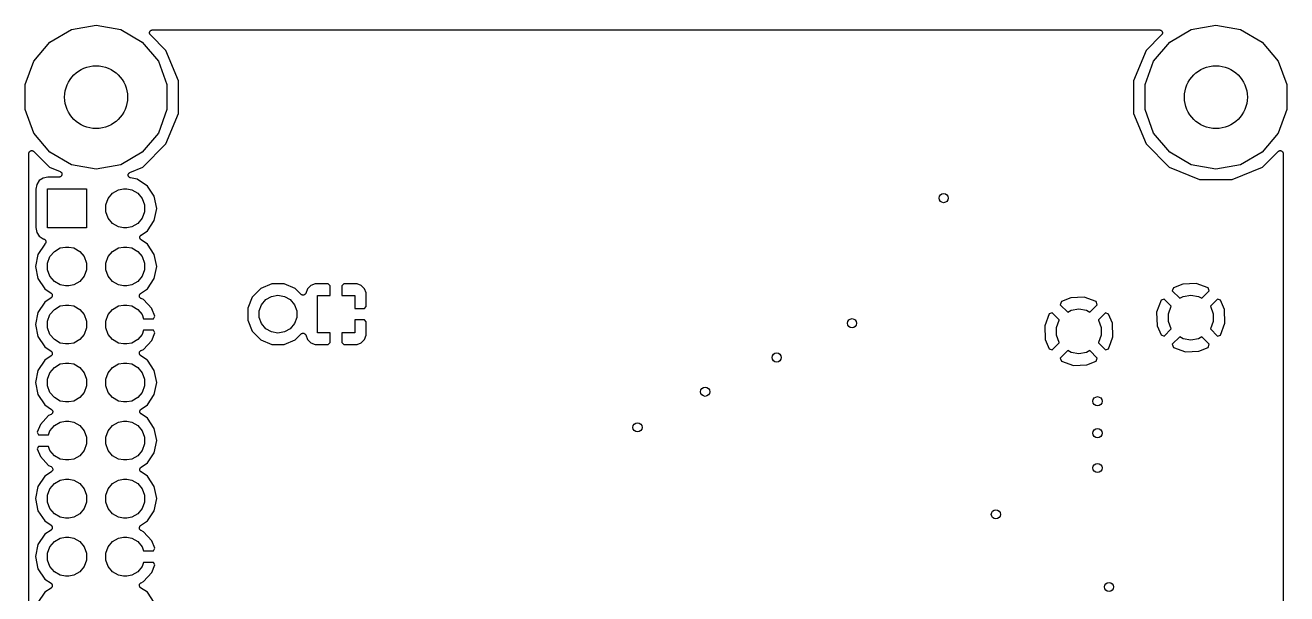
# Model space of a CAD drawing. Extents: x 100.4 to 155.6, y -99.6 to -35.4.
# Drawn here: x 100.4 to 155.6, y -60.2 to -35.4 of the extents above; entities that cross this region are included whole.
import ezdxf

# ---------------------------------------------------------------- set-up
doc = ezdxf.new("R2010")
doc.units = 0
doc.header["$MEASUREMENT"] = 0
doc.layers.add('BLACK', color=7, linetype='CONTINUOUS')

msp = doc.modelspace()

# ---------------------------------------------------------------- linework, layer by layer
at = {"layer": 'BLACK', "linetype": 'CONTINUOUS'}
for p, q in [((101.477, -36.0886), (102.423, -35.542)), ((102.423, -35.542), (103.5, -35.3522)), ((103.5, -35.3522), (104.577, -35.542)), ((104.577, -35.542), (105.523, -36.0886)), ((105.841, -35.6961), (105.842, -35.6795)), ((105.842, -35.7015), (105.841, -35.6961)), ((105.842, -35.6629), (105.844, -35.6577)), ((105.842, -35.6795), (105.842, -35.6629)), ((105.842, -35.7071), (105.842, -35.7015)), ((105.848, -35.7226), (105.842, -35.7071)), ((105.844, -35.6521), (105.851, -35.6371)), ((105.844, -35.6577), (105.844, -35.6521)), ((105.852, -35.7387), (105.848, -35.7226)), ((105.851, -35.6371), (105.857, -35.6215)), ((105.855, -35.7432), (105.852, -35.7387)), ((105.857, -35.7485), (105.855, -35.7432)), ((105.857, -35.6215), (105.861, -35.6172)), ((105.868, -35.7612), (105.857, -35.7485)), ((105.861, -35.6172), (105.863, -35.6122)), ((105.863, -35.6122), (105.875, -35.6004)), ((105.877, -35.7748), (105.868, -35.7612)), ((105.875, -35.6004), (105.885, -35.5877)), ((106.559, -36.4562), (105.877, -35.7748)), ((105.885, -35.5877), (105.89, -35.5849)), ((105.89, -35.5849), (105.894, -35.581)), ((105.894, -35.581), (105.909, -35.574)), ((105.909, -35.574), (105.924, -35.5657)), ((105.924, -35.5657), (105.929, -35.5647)), ((105.929, -35.5647), (105.934, -35.5623)), ((105.934, -35.5623), (105.951, -35.5609)), ((105.951, -35.5609), (105.967, -35.558)), ((105.967, -35.558), (150.033, -35.558)), ((150.123, -35.7748), (149.441, -36.4562)), ((150.033, -35.558), (150.049, -35.5609)), ((150.049, -35.5609), (150.066, -35.5623)), ((150.066, -35.5623), (150.071, -35.5647)), ((150.071, -35.5647), (150.076, -35.5657)), ((150.076, -35.5657), (150.091, -35.574)), ((150.091, -35.574), (150.106, -35.581)), ((150.106, -35.581), (150.11, -35.5849)), ((150.11, -35.5849), (150.115, -35.5877)), ((150.115, -35.5877), (150.125, -35.6004)), ((150.132, -35.7612), (150.123, -35.7748)), ((150.125, -35.6004), (150.137, -35.6122)), ((150.143, -35.7485), (150.132, -35.7612)), ((150.137, -35.6122), (150.139, -35.6172)), ((150.139, -35.6172), (150.143, -35.6215)), ((150.143, -35.6215), (150.149, -35.6371)), ((150.145, -35.7432), (150.143, -35.7485)), ((150.148, -35.7387), (150.145, -35.7432)), ((150.152, -35.7226), (150.148, -35.7387)), ((150.149, -35.6371), (150.156, -35.6521)), ((150.158, -35.7071), (150.152, -35.7226)), ((150.156, -35.6521), (150.156, -35.6577)), ((150.156, -35.6577), (150.158, -35.6629)), ((150.158, -35.6629), (150.158, -35.6795)), ((150.158, -35.6795), (150.159, -35.6961)), ((150.159, -35.6961), (150.158, -35.7015)), ((150.158, -35.7015), (150.158, -35.7071)), ((150.477, -36.0886), (151.423, -35.542)), ((151.423, -35.542), (152.5, -35.3522)), ((152.5, -35.3522), (153.577, -35.542)), ((153.577, -35.542), (154.523, -36.0886)), ((100.774, -36.9261), (101.477, -36.0886)), ((105.523, -36.0886), (106.226, -36.9261)), ((149.774, -36.9261), (150.477, -36.0886)), ((154.523, -36.0886), (155.226, -36.9261)), ((100.4, -37.9534), (100.774, -36.9261)), ((106.226, -36.9261), (106.6, -37.9534)), ((107.108, -37.7823), (106.559, -36.4562)), ((149.441, -36.4562), (148.892, -37.7823)), ((149.4, -37.9534), (149.774, -36.9261)), ((155.226, -36.9261), (155.6, -37.9534)), ((100.4, -39.0466), (100.4, -37.9534)), ((106.6, -37.9534), (106.6, -39.0466)), ((107.108, -39.2177), (107.108, -37.7823)), ((148.892, -37.7823), (148.892, -39.2177)), ((149.4, -39.0466), (149.4, -37.9534)), ((155.6, -37.9534), (155.6, -39.0466)), ((100.774, -40.0739), (100.4, -39.0466)), ((106.6, -39.0466), (106.226, -40.0739)), ((149.774, -40.0739), (149.4, -39.0466)), ((155.6, -39.0466), (155.226, -40.0739)), ((106.559, -40.5438), (107.108, -39.2177)), ((148.892, -39.2177), (149.441, -40.5438)), ((101.477, -40.9114), (100.774, -40.0739)), ((106.226, -40.0739), (105.523, -40.9114)), ((150.477, -40.9114), (149.774, -40.0739)), ((155.226, -40.0739), (154.523, -40.9114)), ((100.637, -40.8514), (100.652, -40.8444)), ((100.652, -40.8444), (100.658, -40.8439)), ((100.658, -40.8439), (100.663, -40.842)), ((100.663, -40.842), (100.68, -40.842)), ((100.68, -40.842), (100.696, -40.8406)), ((100.696, -40.8406), (100.701, -40.842)), ((100.701, -40.842), (100.707, -40.842)), ((100.707, -40.842), (100.723, -40.8477)), ((100.723, -40.8477), (100.739, -40.852)), ((105.544, -41.5587), (106.559, -40.5438)), ((149.441, -40.5438), (150.456, -41.5587)), ((155.261, -40.852), (155.277, -40.8477)), ((155.277, -40.8477), (155.293, -40.842)), ((155.293, -40.842), (155.299, -40.842)), ((155.299, -40.842), (155.304, -40.8406)), ((155.304, -40.8406), (155.32, -40.842)), ((155.32, -40.842), (155.337, -40.842)), ((155.337, -40.842), (155.342, -40.8439)), ((155.342, -40.8439), (155.348, -40.8444)), ((155.348, -40.8444), (155.363, -40.8514)), ((100.558, -40.9671), (100.561, -40.9507)), ((100.558, -94.0329), (100.558, -40.9671)), ((100.561, -40.9507), (100.562, -40.9342)), ((100.562, -40.9342), (100.565, -40.9292)), ((100.565, -40.9292), (100.566, -40.9237)), ((100.566, -40.9237), (100.574, -40.9093)), ((100.574, -40.9093), (100.581, -40.8942)), ((100.581, -40.8942), (100.585, -40.8903)), ((100.585, -40.8903), (100.588, -40.8855)), ((100.588, -40.8855), (100.6, -40.8748)), ((100.6, -40.8748), (100.612, -40.8631)), ((100.612, -40.8631), (100.617, -40.8607)), ((100.617, -40.8607), (100.621, -40.8571)), ((100.621, -40.8571), (100.637, -40.8514)), ((100.739, -40.852), (100.743, -40.8552)), ((100.743, -40.8552), (100.748, -40.8571)), ((100.748, -40.8571), (100.761, -40.8678)), ((100.761, -40.8678), (100.775, -40.8773)), ((100.775, -40.8773), (101.456, -41.5587)), ((102.423, -41.458), (101.477, -40.9114)), ((105.523, -40.9114), (104.577, -41.458)), ((151.423, -41.458), (150.477, -40.9114)), ((154.523, -40.9114), (153.577, -41.458)), ((154.544, -41.5587), (155.225, -40.8773)), ((155.225, -40.8773), (155.239, -40.8678)), ((155.239, -40.8678), (155.251, -40.8571)), ((155.251, -40.8571), (155.257, -40.8552)), ((155.257, -40.8552), (155.261, -40.852)), ((155.363, -40.8514), (155.379, -40.8571)), ((155.379, -40.8571), (155.383, -40.8607)), ((155.383, -40.8607), (155.388, -40.8631)), ((155.388, -40.8631), (155.4, -40.8748)), ((155.4, -40.8748), (155.412, -40.8855)), ((155.412, -40.8855), (155.415, -40.8903)), ((155.415, -40.8903), (155.419, -40.8942)), ((155.419, -40.8942), (155.426, -40.9093)), ((155.426, -40.9093), (155.434, -40.9237)), ((155.434, -40.9237), (155.435, -40.9292)), ((155.435, -40.9292), (155.438, -40.9342)), ((155.438, -40.9342), (155.439, -40.9507)), ((155.439, -40.9507), (155.442, -40.9671)), ((155.442, -40.9671), (155.442, -94.0329)), ((101.456, -41.5587), (101.931, -41.7552)), ((101.931, -41.7552), (101.947, -41.7656)), ((101.947, -41.7656), (101.964, -41.7753)), ((101.964, -41.7753), (101.965, -41.7774)), ((101.965, -41.7774), (101.968, -41.7789)), ((101.968, -41.7789), (101.98, -41.7943)), ((101.989, -41.9408), (101.976, -41.9551)), ((101.98, -41.7943), (101.992, -41.8091)), ((101.99, -41.9382), (101.989, -41.9408)), ((101.992, -41.9361), (101.99, -41.9382)), ((101.992, -41.8091), (101.993, -41.8117)), ((101.999, -41.9179), (101.992, -41.9361)), ((101.993, -41.8117), (101.995, -41.8139)), ((101.995, -41.8139), (102.001, -41.8324)), ((102.006, -41.9), (101.999, -41.9179)), ((102.001, -41.8324), (102.007, -41.8505)), ((102.007, -41.8946), (102.006, -41.8972)), ((102.006, -41.8972), (102.006, -41.9)), ((102.007, -41.8505), (102.007, -41.8533)), ((102.007, -41.8533), (102.008, -41.856)), ((102.008, -41.856), (102.007, -41.8753)), ((102.007, -41.8753), (102.007, -41.8946)), ((103.5, -41.6478), (102.423, -41.458)), ((104.577, -41.458), (103.5, -41.6478)), ((104.905, -41.9053), (104.907, -41.8985)), ((104.908, -41.9203), (104.905, -41.9053)), ((104.906, -41.8915), (104.911, -41.877)), ((104.907, -41.8985), (104.906, -41.8915)), ((104.908, -41.9356), (104.908, -41.9203)), ((104.911, -41.942), (104.908, -41.9356)), ((104.911, -41.877), (104.914, -41.862)), ((104.912, -41.9489), (104.911, -41.942)), ((104.919, -41.9622), (104.912, -41.9489)), ((104.914, -41.862), (104.917, -41.8561)), ((104.917, -41.8561), (104.92, -41.8494)), ((104.92, -41.8494), (104.929, -41.8373)), ((104.929, -41.8373), (104.937, -41.8243)), ((104.937, -41.8243), (104.942, -41.82)), ((104.942, -41.82), (104.946, -41.8144)), ((104.946, -41.8144), (104.959, -41.8063)), ((104.959, -41.8063), (104.971, -41.7967)), ((104.971, -41.7967), (104.978, -41.7945)), ((104.978, -41.7945), (104.984, -41.7907)), ((104.984, -41.7907), (105.544, -41.5587)), ((150.456, -41.5587), (151.782, -42.108)), ((152.5, -41.6478), (151.423, -41.458)), ((153.577, -41.458), (152.5, -41.6478)), ((153.218, -42.108), (154.544, -41.5587)), ((100.901, -42.3218), (100.86, -42.5325)), ((101.014, -42.1538), (100.901, -42.3218)), ((101.182, -42.0415), (101.014, -42.1538)), ((101.393, -41.9996), (101.182, -42.0415)), ((101.882, -41.9996), (101.393, -41.9996)), ((101.901, -41.9962), (101.882, -41.9996)), ((101.92, -41.9937), (101.901, -41.9962)), ((101.923, -41.9924), (101.92, -41.9937)), ((101.925, -41.9919), (101.923, -41.9924)), ((101.942, -41.9822), (101.925, -41.9919)), ((101.959, -41.9733), (101.942, -41.9822)), ((101.961, -41.9712), (101.959, -41.9733)), ((101.964, -41.9698), (101.961, -41.9712)), ((101.976, -41.9551), (101.964, -41.9698)), ((104.925, -41.9763), (104.919, -41.9622)), ((104.93, -41.9814), (104.925, -41.9763)), ((104.933, -41.9876), (104.93, -41.9814)), ((104.945, -41.9976), (104.933, -41.9876)), ((104.955, -42.0088), (104.945, -41.9976)), ((104.961, -42.012), (104.955, -42.0088)), ((104.966, -42.0166), (104.961, -42.012)), ((104.981, -42.0222), (104.966, -42.0166)), ((104.994, -42.0292), (104.981, -42.0222)), ((105.001, -42.0301), (104.994, -42.0292)), ((105.007, -42.0326), (105.001, -42.0301)), ((105.3, -42.0908), (105.007, -42.0326)), ((105.749, -42.3909), (105.3, -42.0908)), ((106.049, -42.8401), (105.749, -42.3909)), ((151.782, -42.108), (153.218, -42.108)), ((100.86, -42.5325), (100.86, -44.2075)), ((101.38, -44.22), (101.38, -42.52)), ((101.38, -42.52), (103.08, -42.52)), ((103.08, -42.52), (103.08, -44.22)), ((103.92, -43.2201), (104.023, -42.9384)), ((104.023, -42.9384), (104.215, -42.7088)), ((104.215, -42.7088), (104.475, -42.5589)), ((104.475, -42.5589), (104.696, -42.52)), ((104.696, -42.52), (104.844, -42.52)), ((104.844, -42.52), (105.065, -42.5589)), ((105.065, -42.5589), (105.325, -42.7088)), ((105.325, -42.7088), (105.517, -42.9384)), ((105.517, -42.9384), (105.62, -43.2201)), ((106.155, -43.37), (106.049, -42.8401)), ((103.92, -43.5199), (103.92, -43.2201)), ((104.023, -43.8016), (103.92, -43.5199)), ((105.62, -43.5199), (105.517, -43.8016)), ((105.62, -43.2201), (105.62, -43.5199)), ((106.049, -43.8999), (106.155, -43.37)), ((104.215, -44.0312), (104.023, -43.8016)), ((104.475, -44.1811), (104.215, -44.0312)), ((105.325, -44.0312), (105.065, -44.1811)), ((105.517, -43.8016), (105.325, -44.0312)), ((105.749, -44.3491), (106.049, -43.8999)), ((100.86, -44.2075), (100.901, -44.4182)), ((100.901, -44.4182), (101.014, -44.5862)), ((101.014, -44.5862), (101.182, -44.6985)), ((101.182, -44.6985), (101.202, -44.7026)), ((101.202, -44.7026), (101.218, -44.7086)), ((101.218, -44.7086), (101.234, -44.7133)), ((103.08, -44.22), (101.38, -44.22)), ((104.696, -44.22), (104.475, -44.1811)), ((104.844, -44.22), (104.696, -44.22)), ((105.065, -44.1811), (104.844, -44.22)), ((105.416, -44.6317), (105.419, -44.6182)), ((105.416, -44.64), (105.416, -44.6317)), ((105.416, -44.6483), (105.416, -44.64)), ((105.419, -44.6618), (105.416, -44.6483)), ((105.419, -44.6182), (105.42, -44.6045)), ((105.42, -44.6755), (105.419, -44.6618)), ((105.42, -44.6045), (105.424, -44.597)), ((105.424, -44.683), (105.42, -44.6755)), ((105.424, -44.597), (105.426, -44.5889)), ((105.426, -44.6911), (105.424, -44.683)), ((105.426, -44.5889), (105.434, -44.5773)), ((105.434, -44.7027), (105.426, -44.6911)), ((105.434, -44.5773), (105.44, -44.5649)), ((105.44, -44.7151), (105.434, -44.7027)), ((105.44, -44.5649), (105.446, -44.5591)), ((105.446, -44.5591), (105.45, -44.5522)), ((105.45, -44.5522), (105.462, -44.544)), ((105.462, -44.544), (105.472, -44.5344)), ((105.472, -44.5344), (105.749, -44.3491)), ((101.252, -44.9287), (100.951, -45.3801)), ((101.234, -44.7133), (101.238, -44.7166)), ((101.238, -44.7166), (101.244, -44.7186)), ((101.244, -44.7186), (101.256, -44.7296)), ((101.26, -44.9213), (101.252, -44.9287)), ((101.256, -44.7296), (101.269, -44.7394)), ((101.273, -44.9109), (101.26, -44.9213)), ((101.269, -44.7394), (101.272, -44.744)), ((101.272, -44.744), (101.277, -44.7477)), ((101.276, -44.9061), (101.273, -44.9109)), ((101.28, -44.9023), (101.276, -44.9061)), ((101.277, -44.7477), (101.285, -44.7622)), ((101.287, -44.8874), (101.28, -44.9023)), ((101.285, -44.7622), (101.294, -44.776)), ((101.296, -44.8732), (101.287, -44.8874)), ((101.294, -44.776), (101.295, -44.7815)), ((101.295, -44.7815), (101.298, -44.7864)), ((101.297, -44.8677), (101.296, -44.8732)), ((101.3, -44.8627), (101.297, -44.8677)), ((101.298, -44.7864), (101.3, -44.8028)), ((101.3, -44.8028), (101.304, -44.8189)), ((101.301, -44.8462), (101.3, -44.8627)), ((101.305, -44.83), (101.301, -44.8462)), ((101.304, -44.8189), (101.304, -44.8244)), ((101.304, -44.8244), (101.305, -44.83)), ((101.483, -45.4784), (101.675, -45.2488)), ((101.675, -45.2488), (101.935, -45.0989)), ((101.935, -45.0989), (102.156, -45.06)), ((102.156, -45.06), (102.304, -45.06)), ((102.304, -45.06), (102.525, -45.0989)), ((102.525, -45.0989), (102.785, -45.2488)), ((102.785, -45.2488), (102.977, -45.4784)), ((104.023, -45.4784), (104.215, -45.2488)), ((104.215, -45.2488), (104.475, -45.0989)), ((104.475, -45.0989), (104.696, -45.06)), ((104.696, -45.06), (104.844, -45.06)), ((104.844, -45.06), (105.065, -45.0989)), ((105.065, -45.0989), (105.325, -45.2488)), ((105.325, -45.2488), (105.517, -45.4784)), ((105.446, -44.7209), (105.44, -44.7151)), ((105.45, -44.7278), (105.446, -44.7209)), ((105.462, -44.736), (105.45, -44.7278)), ((105.472, -44.7456), (105.462, -44.736)), ((105.749, -44.9309), (105.472, -44.7456)), ((106.049, -45.3801), (105.749, -44.9309)), ((100.951, -45.3801), (100.845, -45.91)), ((101.38, -45.7601), (101.483, -45.4784)), ((101.38, -46.0599), (101.38, -45.7601)), ((102.977, -45.4784), (103.08, -45.7601)), ((103.08, -45.7601), (103.08, -46.0599)), ((103.92, -45.7601), (104.023, -45.4784)), ((103.92, -46.0599), (103.92, -45.7601)), ((105.517, -45.4784), (105.62, -45.7601)), ((105.62, -45.7601), (105.62, -46.0599)), ((106.155, -45.91), (106.049, -45.3801)), ((100.845, -45.91), (100.951, -46.4399)), ((101.483, -46.3416), (101.38, -46.0599)), ((101.675, -46.5712), (101.483, -46.3416)), ((102.977, -46.3416), (102.785, -46.5712)), ((103.08, -46.0599), (102.977, -46.3416)), ((104.023, -46.3416), (103.92, -46.0599)), ((104.215, -46.5712), (104.023, -46.3416)), ((105.517, -46.3416), (105.325, -46.5712)), ((105.62, -46.0599), (105.517, -46.3416)), ((106.049, -46.4399), (106.155, -45.91)), ((100.951, -46.4399), (101.251, -46.8891)), ((101.251, -46.8891), (101.528, -47.0744)), ((101.935, -46.7211), (101.675, -46.5712)), ((102.156, -46.76), (101.935, -46.7211)), ((102.304, -46.76), (102.156, -46.76)), ((102.525, -46.7211), (102.304, -46.76)), ((102.785, -46.5712), (102.525, -46.7211)), ((104.475, -46.7211), (104.215, -46.5712)), ((104.696, -46.76), (104.475, -46.7211)), ((104.844, -46.76), (104.696, -46.76)), ((105.065, -46.7211), (104.844, -46.76)), ((105.325, -46.5712), (105.065, -46.7211)), ((105.451, -47.0882), (105.749, -46.8891)), ((105.749, -46.8891), (106.049, -46.4399)), ((110.709, -46.8747), (110.336, -47.2475)), ((111.196, -46.6729), (110.709, -46.8747)), ((111.724, -46.6729), (111.196, -46.6729)), ((112.211, -46.8747), (111.724, -46.6729)), ((112.464, -47.1282), (112.211, -46.8747)), ((112.752, -46.8931), (112.672, -47.087)), ((112.895, -46.7502), (112.752, -46.8931)), ((113.081, -46.6729), (112.895, -46.7502)), ((113.662, -46.6729), (113.081, -46.6729)), ((113.746, -46.7572), (113.662, -46.6729)), ((113.746, -47.1809), (113.746, -46.7572)), ((114.338, -46.6729), (114.254, -46.7572)), ((114.254, -46.7572), (114.254, -47.1809)), ((114.919, -46.6729), (114.338, -46.6729)), ((115.105, -46.7502), (114.919, -46.6729)), ((115.248, -46.8931), (115.105, -46.7502)), ((115.319, -47.0642), (115.248, -46.8931)), ((150.641, -46.8472), (150.592, -46.9828)), ((151.046, -46.6794), (150.641, -46.8472)), ((151.638, -46.6568), (151.046, -46.6794)), ((152.16, -46.8499), (151.638, -46.6568)), ((152.208, -46.9828), (152.16, -46.8499)), ((101.251, -47.4709), (100.951, -47.9201)), ((101.528, -47.2856), (101.251, -47.4709)), ((101.528, -47.0744), (101.538, -47.084)), ((101.538, -47.276), (101.528, -47.2856)), ((101.538, -47.084), (101.55, -47.0922)), ((101.55, -47.2678), (101.538, -47.276)), ((101.55, -47.0922), (101.554, -47.0991)), ((101.554, -47.2609), (101.55, -47.2678)), ((101.554, -47.0991), (101.56, -47.1049)), ((101.56, -47.2551), (101.554, -47.2609)), ((101.56, -47.1049), (101.566, -47.1173)), ((101.566, -47.2427), (101.56, -47.2551)), ((101.566, -47.1173), (101.574, -47.1289)), ((101.574, -47.2311), (101.566, -47.2427)), ((101.574, -47.1289), (101.576, -47.137)), ((101.576, -47.223), (101.574, -47.2311)), ((101.576, -47.137), (101.58, -47.1445)), ((101.58, -47.2155), (101.576, -47.223)), ((101.58, -47.1445), (101.581, -47.1582)), ((101.581, -47.2018), (101.58, -47.2155)), ((101.581, -47.1582), (101.584, -47.1717)), ((101.584, -47.1883), (101.581, -47.2018)), ((101.584, -47.1717), (101.584, -47.18)), ((101.584, -47.18), (101.584, -47.1883)), ((105.395, -47.2021), (105.397, -47.1814)), ((105.395, -47.2033), (105.395, -47.2021)), ((105.395, -47.2046), (105.395, -47.2033)), ((105.4, -47.2247), (105.395, -47.2046)), ((105.397, -47.1814), (105.399, -47.1606)), ((105.399, -47.1595), (105.4, -47.1583)), ((105.399, -47.1606), (105.399, -47.1595)), ((105.4, -47.1583), (105.409, -47.1396)), ((105.405, -47.245), (105.4, -47.2247)), ((105.406, -47.246), (105.405, -47.245)), ((105.406, -47.2472), (105.406, -47.246)), ((105.418, -47.2643), (105.406, -47.2472)), ((105.409, -47.1396), (105.418, -47.1207)), ((105.418, -47.1207), (105.419, -47.1198)), ((105.43, -47.2817), (105.418, -47.2643)), ((105.419, -47.1187), (105.434, -47.1043)), ((105.419, -47.1198), (105.419, -47.1187)), ((105.431, -47.2824), (105.43, -47.2817)), ((105.431, -47.2834), (105.431, -47.2824)), ((105.449, -47.2954), (105.431, -47.2834)), ((105.434, -47.1043), (105.449, -47.0896)), ((105.449, -47.0896), (105.45, -47.0891)), ((105.465, -47.3077), (105.449, -47.2954)), ((105.45, -47.0891), (105.451, -47.0882)), ((105.467, -47.3081), (105.465, -47.3077)), ((105.468, -47.3088), (105.467, -47.3081)), ((105.575, -47.359), (105.468, -47.3088)), ((105.933, -47.7522), (105.575, -47.359)), ((110.336, -47.2475), (110.134, -47.7347)), ((110.741, -47.5833), (110.926, -47.3625)), ((110.926, -47.3625), (111.176, -47.2183)), ((111.176, -47.2183), (111.46, -47.1683)), ((111.46, -47.1683), (111.744, -47.2183)), ((111.744, -47.2183), (111.994, -47.3625)), ((111.994, -47.3625), (112.179, -47.5833)), ((112.476, -47.1362), (112.464, -47.1282)), ((112.486, -47.1455), (112.476, -47.1362)), ((112.494, -47.1487), (112.486, -47.1455)), ((112.501, -47.1535), (112.494, -47.1487)), ((112.514, -47.1571), (112.501, -47.1535)), ((112.527, -47.1624), (112.514, -47.1571)), ((112.535, -47.1628), (112.527, -47.1624)), ((112.543, -47.1649), (112.535, -47.1628)), ((112.557, -47.1637), (112.543, -47.1649)), ((112.571, -47.1643), (112.557, -47.1637)), ((112.579, -47.1618), (112.571, -47.1643)), ((112.587, -47.1611), (112.579, -47.1618)), ((112.6, -47.1552), (112.587, -47.1611)), ((112.613, -47.1511), (112.6, -47.1552)), ((112.619, -47.146), (112.613, -47.1511)), ((112.627, -47.1425), (112.619, -47.146)), ((112.637, -47.1327), (112.627, -47.1425)), ((112.648, -47.1242), (112.637, -47.1327)), ((112.652, -47.1172), (112.648, -47.1242)), ((112.658, -47.1113), (112.652, -47.1172)), ((112.664, -47.0987), (112.658, -47.1113)), ((112.672, -47.087), (112.664, -47.0987)), ((113.182, -48.8159), (113.182, -47.1809)), ((113.182, -47.1809), (113.746, -47.1809)), ((114.254, -47.1809), (114.817, -47.1809)), ((114.817, -47.1809), (114.817, -47.7444)), ((115.325, -47.0798), (115.319, -47.0642)), ((115.325, -47.66), (115.325, -47.0798)), ((145.741, -47.4472), (145.692, -47.5828)), ((146.146, -47.2794), (145.741, -47.4472)), ((146.738, -47.2568), (146.146, -47.2794)), ((147.26, -47.4499), (146.738, -47.2568)), ((147.308, -47.5828), (147.26, -47.4499)), ((150.1, -47.3901), (149.907, -47.9118)), ((150.233, -47.3421), (150.1, -47.3901)), ((150.544, -47.6533), (150.233, -47.3421)), ((150.592, -46.9828), (150.914, -47.3048)), ((150.914, -47.3048), (151.061, -47.2197)), ((151.061, -47.2197), (151.4, -47.16)), ((151.4, -47.16), (151.739, -47.2197)), ((151.739, -47.2197), (151.886, -47.3048)), ((151.886, -47.3048), (152.208, -46.9828)), ((152.567, -47.3421), (152.256, -47.6533)), ((152.703, -47.3911), (152.567, -47.3421)), ((152.871, -47.7961), (152.703, -47.3911)), ((100.951, -47.9201), (100.845, -48.45)), ((101.38, -48.3001), (101.483, -48.0184)), ((101.483, -48.0184), (101.675, -47.7888)), ((101.675, -47.7888), (101.935, -47.6389)), ((101.935, -47.6389), (102.156, -47.6)), ((102.156, -47.6), (102.304, -47.6)), ((102.304, -47.6), (102.525, -47.6389)), ((102.525, -47.6389), (102.785, -47.7888)), ((102.785, -47.7888), (102.977, -48.0184)), ((102.977, -48.0184), (103.08, -48.3001)), ((103.92, -48.3001), (104.023, -48.0184)), ((104.023, -48.0184), (104.215, -47.7888)), ((104.215, -47.7888), (104.475, -47.6389)), ((104.475, -47.6389), (104.696, -47.6)), ((104.696, -47.6), (104.844, -47.6)), ((104.844, -47.6), (105.065, -47.6389)), ((105.065, -47.6389), (105.325, -47.7888)), ((105.325, -47.7888), (105.517, -48.0184)), ((105.517, -48.0184), (105.582, -48.196)), ((105.935, -47.7581), (105.933, -47.7522)), ((106.071, -48.0866), (105.935, -47.7581)), ((110.134, -47.7347), (110.134, -48.262)), ((110.642, -47.8542), (110.741, -47.5833)), ((110.642, -48.1425), (110.642, -47.8542)), ((112.179, -47.5833), (112.277, -47.8542)), ((112.277, -47.8542), (112.277, -48.1425)), ((114.817, -47.7444), (115.241, -47.7444)), ((115.241, -47.7444), (115.325, -47.66)), ((145.2, -47.9901), (145.007, -48.5118)), ((145.333, -47.9421), (145.2, -47.9901)), ((145.644, -48.2533), (145.333, -47.9421)), ((145.692, -47.5828), (146.014, -47.9048)), ((146.014, -47.9048), (146.161, -47.8197)), ((146.161, -47.8197), (146.5, -47.76)), ((146.5, -47.76), (146.839, -47.8197)), ((146.839, -47.8197), (146.986, -47.9048)), ((146.986, -47.9048), (147.308, -47.5828)), ((147.667, -47.9421), (147.356, -48.2533)), ((147.803, -47.9911), (147.667, -47.9421)), ((147.971, -48.3961), (147.803, -47.9911)), ((149.907, -47.9118), (149.929, -48.5039)), ((150.425, -47.9781), (150.543, -47.655)), ((150.425, -48.3219), (150.425, -47.9781)), ((150.543, -47.655), (150.544, -47.6533)), ((152.256, -47.6533), (152.257, -47.655)), ((152.257, -47.655), (152.375, -47.9781)), ((152.375, -47.9781), (152.375, -48.3219)), ((152.893, -48.3882), (152.871, -47.7961)), ((100.845, -48.45), (100.951, -48.9799)), ((101.38, -48.5999), (101.38, -48.3001)), ((103.08, -48.3001), (103.08, -48.5999)), ((103.92, -48.5999), (103.92, -48.3001)), ((105.582, -48.196), (106.014, -48.196)), ((106.014, -48.196), (106.071, -48.0866)), ((110.134, -48.262), (110.336, -48.7492)), ((110.741, -48.4134), (110.642, -48.1425)), ((110.926, -48.6343), (110.741, -48.4134)), ((112.179, -48.4134), (111.994, -48.6343)), ((112.277, -48.1425), (112.179, -48.4134)), ((115.241, -48.2524), (114.817, -48.2524)), ((114.817, -48.2524), (114.817, -48.8159)), ((115.325, -48.3367), (115.241, -48.2524)), ((115.325, -48.9169), (115.325, -48.3367)), ((145.007, -48.5118), (145.029, -49.1039)), ((145.525, -48.5781), (145.643, -48.255)), ((145.643, -48.255), (145.644, -48.2533)), ((147.356, -48.2533), (147.357, -48.255)), ((147.357, -48.255), (147.475, -48.5781)), ((147.993, -48.9882), (147.971, -48.3961)), ((149.929, -48.5039), (150.097, -48.9089)), ((150.543, -48.645), (150.425, -48.3219)), ((152.375, -48.3219), (152.257, -48.645)), ((152.7, -48.9099), (152.893, -48.3882)), ((100.951, -48.9799), (101.251, -49.4291)), ((101.483, -48.8816), (101.38, -48.5999)), ((101.675, -49.1112), (101.483, -48.8816)), ((101.935, -49.2611), (101.675, -49.1112)), ((102.785, -49.1112), (102.525, -49.2611)), ((102.977, -48.8816), (102.785, -49.1112)), ((103.08, -48.5999), (102.977, -48.8816)), ((104.023, -48.8816), (103.92, -48.5999)), ((104.215, -49.1112), (104.023, -48.8816)), ((104.475, -49.2611), (104.215, -49.1112)), ((105.325, -49.1112), (105.065, -49.2611)), ((105.517, -48.8816), (105.325, -49.1112)), ((105.582, -48.704), (105.517, -48.8816)), ((106.014, -48.704), (105.582, -48.704)), ((105.933, -49.1478), (106.071, -48.8134)), ((106.071, -48.8134), (106.014, -48.704)), ((110.336, -48.7492), (110.709, -49.1221)), ((110.709, -49.1221), (111.196, -49.3239)), ((111.176, -48.7784), (110.926, -48.6343)), ((111.46, -48.8285), (111.176, -48.7784)), ((111.744, -48.7784), (111.46, -48.8285)), ((111.724, -49.3239), (112.211, -49.1221)), ((111.994, -48.6343), (111.744, -48.7784)), ((112.211, -49.1221), (112.464, -48.8685)), ((112.464, -48.8685), (112.476, -48.8606)), ((112.476, -48.8606), (112.486, -48.8512)), ((112.486, -48.8512), (112.494, -48.848)), ((112.494, -48.848), (112.501, -48.8432)), ((112.501, -48.8432), (112.514, -48.8397)), ((112.514, -48.8397), (112.527, -48.8343)), ((112.527, -48.8343), (112.535, -48.834)), ((112.535, -48.834), (112.543, -48.8318)), ((112.543, -48.8318), (112.557, -48.833)), ((112.557, -48.833), (112.571, -48.8324)), ((112.571, -48.8324), (112.579, -48.8349)), ((112.579, -48.8349), (112.587, -48.8357)), ((112.587, -48.8357), (112.6, -48.8415)), ((112.6, -48.8415), (112.613, -48.8457)), ((112.613, -48.8457), (112.619, -48.8508)), ((112.619, -48.8508), (112.627, -48.8543)), ((112.627, -48.8543), (112.637, -48.8641)), ((112.637, -48.8641), (112.648, -48.8725)), ((112.648, -48.8725), (112.652, -48.8796)), ((112.652, -48.8796), (112.658, -48.8855)), ((112.658, -48.8855), (112.664, -48.898)), ((112.664, -48.898), (112.672, -48.9097)), ((112.672, -48.9097), (112.752, -49.1036)), ((112.752, -49.1036), (112.895, -49.2465)), ((113.746, -48.8159), (113.182, -48.8159)), ((113.746, -49.2395), (113.746, -48.8159)), ((114.817, -48.8159), (114.254, -48.8159)), ((114.254, -48.8159), (114.254, -49.2395)), ((115.105, -49.2465), (115.248, -49.1036)), ((115.248, -49.1036), (115.325, -48.9169)), ((145.029, -49.1039), (145.197, -49.5089)), ((145.525, -48.9219), (145.525, -48.5781)), ((145.643, -49.245), (145.525, -48.9219)), ((147.475, -48.9219), (147.357, -49.245)), ((147.475, -48.5781), (147.475, -48.9219)), ((147.9, -49.2404), (147.993, -48.9882)), ((150.097, -48.9089), (150.233, -48.9579)), ((150.233, -48.9579), (150.544, -48.6467)), ((150.544, -48.6467), (150.543, -48.645)), ((150.914, -48.9952), (150.592, -49.3172)), ((151.061, -49.0803), (150.914, -48.9952)), ((151.4, -49.14), (151.061, -49.0803)), ((151.739, -49.0803), (151.4, -49.14)), ((151.886, -48.9952), (151.739, -49.0803)), ((152.208, -49.3172), (151.886, -48.9952)), ((152.257, -48.645), (152.256, -48.6467)), ((152.256, -48.6467), (152.567, -48.9579)), ((152.567, -48.9579), (152.7, -48.9099)), ((101.251, -49.4291), (101.528, -49.6144)), ((101.528, -49.6144), (101.538, -49.624)), ((101.538, -49.624), (101.55, -49.6322)), ((101.55, -49.6322), (101.554, -49.6391)), ((101.554, -49.6391), (101.56, -49.6449)), ((101.56, -49.6449), (101.566, -49.6573)), ((101.566, -49.6573), (101.574, -49.6689)), ((101.574, -49.6689), (101.576, -49.677)), ((101.576, -49.677), (101.58, -49.6845)), ((102.156, -49.3), (101.935, -49.2611)), ((102.304, -49.3), (102.156, -49.3)), ((102.525, -49.2611), (102.304, -49.3)), ((104.696, -49.3), (104.475, -49.2611)), ((104.844, -49.3), (104.696, -49.3)), ((105.065, -49.2611), (104.844, -49.3)), ((105.395, -49.6954), (105.4, -49.6753)), ((105.4, -49.6753), (105.405, -49.655)), ((105.405, -49.655), (105.406, -49.654)), ((105.406, -49.6528), (105.418, -49.6357)), ((105.406, -49.654), (105.406, -49.6528)), ((105.418, -49.6357), (105.43, -49.6183)), ((105.43, -49.6183), (105.431, -49.6176)), ((105.431, -49.6166), (105.449, -49.6046)), ((105.431, -49.6176), (105.431, -49.6166)), ((105.449, -49.6046), (105.465, -49.5923)), ((105.465, -49.5923), (105.467, -49.5919)), ((105.467, -49.5919), (105.468, -49.5912)), ((105.468, -49.5912), (105.575, -49.541)), ((105.575, -49.541), (105.933, -49.1478)), ((111.196, -49.3239), (111.724, -49.3239)), ((112.895, -49.2465), (113.081, -49.3239)), ((113.081, -49.3239), (113.662, -49.3239)), ((113.662, -49.3239), (113.746, -49.2395)), ((114.254, -49.2395), (114.338, -49.3239)), ((114.338, -49.3239), (114.919, -49.3239)), ((114.919, -49.3239), (115.105, -49.2465)), ((145.197, -49.5089), (145.333, -49.5579)), ((145.333, -49.5579), (145.644, -49.2467)), ((145.644, -49.2467), (145.643, -49.245)), ((146.014, -49.5952), (145.692, -49.9172)), ((146.161, -49.6803), (146.014, -49.5952)), ((146.986, -49.5952), (146.839, -49.6803)), ((147.308, -49.9172), (146.986, -49.5952)), ((147.357, -49.245), (147.356, -49.2467)), ((147.356, -49.2467), (147.667, -49.5579)), ((147.667, -49.5579), (147.8, -49.5099)), ((147.8, -49.5099), (147.9, -49.2404)), ((150.592, -49.3172), (150.64, -49.4501)), ((150.64, -49.4501), (151.162, -49.6432)), ((151.162, -49.6432), (151.754, -49.6206)), ((151.754, -49.6206), (152.159, -49.4528)), ((152.159, -49.4528), (152.208, -49.3172)), ((101.251, -50.0109), (100.951, -50.4601)), ((101.528, -49.8256), (101.251, -50.0109)), ((101.538, -49.816), (101.528, -49.8256)), ((101.55, -49.8078), (101.538, -49.816)), ((101.554, -49.8009), (101.55, -49.8078)), ((101.56, -49.7951), (101.554, -49.8009)), ((101.566, -49.7827), (101.56, -49.7951)), ((101.574, -49.7711), (101.566, -49.7827)), ((101.576, -49.763), (101.574, -49.7711)), ((101.58, -49.7555), (101.576, -49.763)), ((101.58, -49.6845), (101.581, -49.6982)), ((101.581, -49.7418), (101.58, -49.7555)), ((101.581, -49.6982), (101.584, -49.7117)), ((101.584, -49.7283), (101.581, -49.7418)), ((101.584, -49.7117), (101.584, -49.72)), ((101.584, -49.72), (101.584, -49.7283)), ((101.675, -50.3288), (101.935, -50.1789)), ((101.935, -50.1789), (102.156, -50.14)), ((102.156, -50.14), (102.304, -50.14)), ((102.304, -50.14), (102.525, -50.1789)), ((102.525, -50.1789), (102.785, -50.3288)), ((104.215, -50.3288), (104.475, -50.1789)), ((104.475, -50.1789), (104.696, -50.14)), ((104.696, -50.14), (104.844, -50.14)), ((104.844, -50.14), (105.065, -50.1789)), ((105.065, -50.1789), (105.325, -50.3288)), ((105.395, -49.6967), (105.395, -49.6954)), ((105.395, -49.6979), (105.395, -49.6967)), ((105.397, -49.7186), (105.395, -49.6979)), ((105.399, -49.7394), (105.397, -49.7186)), ((105.399, -49.7405), (105.399, -49.7394)), ((105.4, -49.7417), (105.399, -49.7405)), ((105.409, -49.7604), (105.4, -49.7417)), ((105.418, -49.7793), (105.409, -49.7604)), ((105.419, -49.7802), (105.418, -49.7793)), ((105.419, -49.7813), (105.419, -49.7802)), ((105.434, -49.7957), (105.419, -49.7813)), ((105.449, -49.8104), (105.434, -49.7957)), ((105.45, -49.8109), (105.449, -49.8104)), ((105.451, -49.8118), (105.45, -49.8109)), ((105.718, -49.99), (105.451, -49.8118)), ((105.749, -50.0109), (105.718, -49.99)), ((106.049, -50.4601), (105.749, -50.0109)), ((145.692, -49.9172), (145.74, -50.0501)), ((145.74, -50.0501), (146.262, -50.2432)), ((146.5, -49.74), (146.161, -49.6803)), ((146.262, -50.2432), (146.854, -50.2206)), ((146.839, -49.6803), (146.5, -49.74)), ((146.854, -50.2206), (147.259, -50.0528)), ((147.259, -50.0528), (147.308, -49.9172)), ((100.951, -50.4601), (100.845, -50.99)), ((101.38, -50.8401), (101.483, -50.5584)), ((101.483, -50.5584), (101.675, -50.3288)), ((102.785, -50.3288), (102.977, -50.5584)), ((102.977, -50.5584), (103.08, -50.8401)), ((103.92, -50.8401), (104.023, -50.5584)), ((104.023, -50.5584), (104.215, -50.3288)), ((105.325, -50.3288), (105.517, -50.5584)), ((105.517, -50.5584), (105.62, -50.8401)), ((106.155, -50.99), (106.049, -50.4601)), ((100.845, -50.99), (100.951, -51.5199)), ((101.38, -51.1399), (101.38, -50.8401)), ((101.483, -51.4216), (101.38, -51.1399)), ((103.08, -51.1399), (102.977, -51.4216)), ((103.08, -50.8401), (103.08, -51.1399)), ((103.92, -51.1399), (103.92, -50.8401)), ((104.023, -51.4216), (103.92, -51.1399)), ((105.62, -51.1399), (105.517, -51.4216)), ((105.62, -50.8401), (105.62, -51.1399)), ((106.049, -51.5199), (106.155, -50.99)), ((100.951, -51.5199), (101.251, -51.9691)), ((101.675, -51.6512), (101.483, -51.4216)), ((101.935, -51.8011), (101.675, -51.6512)), ((102.156, -51.84), (101.935, -51.8011)), ((102.304, -51.84), (102.156, -51.84)), ((102.525, -51.8011), (102.304, -51.84)), ((102.785, -51.6512), (102.525, -51.8011)), ((102.977, -51.4216), (102.785, -51.6512)), ((104.215, -51.6512), (104.023, -51.4216)), ((104.475, -51.8011), (104.215, -51.6512)), ((104.696, -51.84), (104.475, -51.8011)), ((104.844, -51.84), (104.696, -51.84)), ((105.065, -51.8011), (104.844, -51.84)), ((105.325, -51.6512), (105.065, -51.8011)), ((105.517, -51.4216), (105.325, -51.6512)), ((105.749, -51.9691), (106.049, -51.5199)), ((101.425, -52.439), (101.067, -52.8322)), ((101.251, -51.9691), (101.549, -52.1682)), ((101.532, -52.3888), (101.425, -52.439)), ((101.533, -52.3881), (101.532, -52.3888)), ((101.535, -52.3877), (101.533, -52.3881)), ((101.551, -52.3754), (101.535, -52.3877)), ((101.549, -52.1682), (101.55, -52.1691)), ((101.55, -52.1691), (101.551, -52.1696)), ((101.551, -52.1696), (101.566, -52.1843)), ((101.569, -52.3634), (101.551, -52.3754)), ((101.566, -52.1843), (101.581, -52.1987)), ((101.57, -52.3617), (101.569, -52.3624)), ((101.569, -52.3624), (101.569, -52.3634)), ((101.582, -52.3443), (101.57, -52.3617)), ((101.581, -52.1987), (101.581, -52.1998)), ((101.581, -52.1998), (101.582, -52.2007)), ((101.582, -52.2007), (101.591, -52.2196)), ((101.594, -52.3272), (101.582, -52.3443)), ((101.591, -52.2196), (101.6, -52.2383)), ((101.595, -52.325), (101.594, -52.326)), ((101.594, -52.326), (101.594, -52.3272)), ((101.6, -52.3047), (101.595, -52.325)), ((101.6, -52.2383), (101.601, -52.2395)), ((101.605, -52.2846), (101.6, -52.3047)), ((101.601, -52.2395), (101.601, -52.2406)), ((101.601, -52.2406), (101.603, -52.2614)), ((101.603, -52.2614), (101.605, -52.2821)), ((101.605, -52.2821), (101.605, -52.2833)), ((101.605, -52.2833), (101.605, -52.2846)), ((105.416, -52.2517), (105.419, -52.2382)), ((105.416, -52.26), (105.416, -52.2517)), ((105.416, -52.2683), (105.416, -52.26)), ((105.419, -52.2818), (105.416, -52.2683)), ((105.419, -52.2382), (105.42, -52.2245)), ((105.42, -52.2955), (105.419, -52.2818)), ((105.42, -52.2245), (105.424, -52.217)), ((105.424, -52.303), (105.42, -52.2955)), ((105.424, -52.217), (105.426, -52.2089)), ((105.426, -52.3111), (105.424, -52.303)), ((105.426, -52.2089), (105.434, -52.1973)), ((105.434, -52.3227), (105.426, -52.3111)), ((105.434, -52.1973), (105.44, -52.1849)), ((105.44, -52.3351), (105.434, -52.3227)), ((105.44, -52.1849), (105.446, -52.1791)), ((105.446, -52.3409), (105.44, -52.3351)), ((105.446, -52.1791), (105.45, -52.1722)), ((105.45, -52.3478), (105.446, -52.3409)), ((105.45, -52.1722), (105.462, -52.164)), ((105.462, -52.356), (105.45, -52.3478)), ((105.462, -52.164), (105.472, -52.1544)), ((105.472, -52.3656), (105.462, -52.356)), ((105.472, -52.1544), (105.749, -51.9691)), ((105.749, -52.5509), (105.472, -52.3656)), ((101.067, -52.8322), (100.929, -53.1666)), ((101.483, -53.0984), (101.675, -52.8688)), ((101.675, -52.8688), (101.935, -52.7189)), ((101.935, -52.7189), (102.156, -52.68)), ((102.156, -52.68), (102.304, -52.68)), ((102.304, -52.68), (102.525, -52.7189)), ((102.525, -52.7189), (102.785, -52.8688)), ((102.785, -52.8688), (102.977, -53.0984)), ((104.023, -53.0984), (104.215, -52.8688)), ((104.215, -52.8688), (104.475, -52.7189)), ((104.475, -52.7189), (104.696, -52.68)), ((104.696, -52.68), (104.844, -52.68)), ((104.844, -52.68), (105.065, -52.7189)), ((105.065, -52.7189), (105.325, -52.8688)), ((105.325, -52.8688), (105.517, -53.0984)), ((106.049, -53.0001), (105.749, -52.5509)), ((100.929, -53.1666), (100.986, -53.276)), ((100.986, -53.276), (101.418, -53.276)), ((101.418, -53.276), (101.483, -53.0984)), ((102.977, -53.0984), (103.08, -53.3801)), ((103.08, -53.3801), (103.08, -53.6799)), ((103.92, -53.3801), (104.023, -53.0984)), ((103.92, -53.6799), (103.92, -53.3801)), ((105.517, -53.0984), (105.62, -53.3801)), ((105.62, -53.3801), (105.62, -53.6799)), ((106.155, -53.53), (106.049, -53.0001)), ((106.049, -54.0599), (106.155, -53.53)), ((100.986, -53.784), (100.929, -53.8934)), ((100.929, -53.8934), (101.067, -54.2278)), ((101.418, -53.784), (100.986, -53.784)), ((101.483, -53.9616), (101.418, -53.784)), ((101.675, -54.1912), (101.483, -53.9616)), ((102.977, -53.9616), (102.785, -54.1912)), ((103.08, -53.6799), (102.977, -53.9616)), ((104.023, -53.9616), (103.92, -53.6799)), ((104.215, -54.1912), (104.023, -53.9616)), ((105.517, -53.9616), (105.325, -54.1912)), ((105.62, -53.6799), (105.517, -53.9616)), ((105.749, -54.5091), (106.049, -54.0599)), ((101.067, -54.2278), (101.425, -54.621)), ((101.425, -54.621), (101.532, -54.6712)), ((101.935, -54.3411), (101.675, -54.1912)), ((102.156, -54.38), (101.935, -54.3411)), ((102.304, -54.38), (102.156, -54.38)), ((102.525, -54.3411), (102.304, -54.38)), ((102.785, -54.1912), (102.525, -54.3411)), ((104.475, -54.3411), (104.215, -54.1912)), ((104.696, -54.38), (104.475, -54.3411)), ((104.844, -54.38), (104.696, -54.38)), ((105.065, -54.3411), (104.844, -54.38)), ((105.325, -54.1912), (105.065, -54.3411)), ((105.472, -54.6944), (105.749, -54.5091)), ((101.251, -55.0909), (100.951, -55.5401)), ((101.549, -54.8918), (101.251, -55.0909)), ((101.532, -54.6712), (101.533, -54.6719)), ((101.533, -54.6719), (101.535, -54.6723)), ((101.535, -54.6723), (101.551, -54.6846)), ((101.55, -54.8909), (101.549, -54.8918)), ((101.551, -54.8904), (101.55, -54.8909)), ((101.551, -54.6846), (101.569, -54.6966)), ((101.566, -54.8757), (101.551, -54.8904)), ((101.581, -54.8613), (101.566, -54.8757)), ((101.569, -54.6966), (101.569, -54.6976)), ((101.569, -54.6976), (101.57, -54.6983)), ((101.57, -54.6983), (101.582, -54.7157)), ((101.582, -54.8593), (101.581, -54.8602)), ((101.581, -54.8602), (101.581, -54.8613)), ((101.582, -54.7157), (101.594, -54.7328)), ((101.591, -54.8404), (101.582, -54.8593)), ((101.6, -54.8217), (101.591, -54.8404)), ((101.594, -54.7328), (101.594, -54.734)), ((101.594, -54.734), (101.595, -54.735)), ((101.595, -54.735), (101.6, -54.7553)), ((101.6, -54.7553), (101.605, -54.7754)), ((101.601, -54.8205), (101.6, -54.8217)), ((101.603, -54.7986), (101.601, -54.8194)), ((101.601, -54.8194), (101.601, -54.8205)), ((101.605, -54.7779), (101.603, -54.7986)), ((101.605, -54.7754), (101.605, -54.7767)), ((101.605, -54.7767), (101.605, -54.7779)), ((105.416, -54.7917), (105.419, -54.7782)), ((105.416, -54.8), (105.416, -54.7917)), ((105.416, -54.8083), (105.416, -54.8)), ((105.419, -54.8218), (105.416, -54.8083)), ((105.419, -54.7782), (105.42, -54.7645)), ((105.42, -54.8355), (105.419, -54.8218)), ((105.42, -54.7645), (105.424, -54.757)), ((105.424, -54.843), (105.42, -54.8355)), ((105.424, -54.757), (105.426, -54.7489)), ((105.426, -54.8511), (105.424, -54.843)), ((105.426, -54.7489), (105.434, -54.7373)), ((105.434, -54.8627), (105.426, -54.8511)), ((105.434, -54.7373), (105.44, -54.7249)), ((105.44, -54.8751), (105.434, -54.8627)), ((105.44, -54.7249), (105.446, -54.7191)), ((105.446, -54.8809), (105.44, -54.8751)), ((105.446, -54.7191), (105.45, -54.7122)), ((105.45, -54.8878), (105.446, -54.8809)), ((105.45, -54.7122), (105.462, -54.704)), ((105.462, -54.896), (105.45, -54.8878)), ((105.462, -54.704), (105.472, -54.6944)), ((105.472, -54.9056), (105.462, -54.896)), ((105.749, -55.0909), (105.472, -54.9056)), ((106.049, -55.5401), (105.749, -55.0909)), ((100.951, -55.5401), (100.845, -56.07)), ((101.38, -55.9201), (101.483, -55.6384)), ((101.483, -55.6384), (101.675, -55.4088)), ((101.675, -55.4088), (101.935, -55.2589)), ((101.935, -55.2589), (102.156, -55.22)), ((102.156, -55.22), (102.304, -55.22)), ((102.304, -55.22), (102.525, -55.2589)), ((102.525, -55.2589), (102.785, -55.4088)), ((102.785, -55.4088), (102.977, -55.6384)), ((102.977, -55.6384), (103.08, -55.9201)), ((103.92, -55.9201), (104.023, -55.6384)), ((104.023, -55.6384), (104.215, -55.4088)), ((104.215, -55.4088), (104.475, -55.2589)), ((104.475, -55.2589), (104.696, -55.22)), ((104.696, -55.22), (104.844, -55.22)), ((104.844, -55.22), (105.065, -55.2589)), ((105.065, -55.2589), (105.325, -55.4088)), ((105.325, -55.4088), (105.517, -55.6384)), ((105.517, -55.6384), (105.62, -55.9201)), ((106.155, -56.07), (106.049, -55.5401)), ((100.845, -56.07), (100.951, -56.5999)), ((101.38, -56.2199), (101.38, -55.9201)), ((101.483, -56.5016), (101.38, -56.2199)), ((103.08, -56.2199), (102.977, -56.5016)), ((103.08, -55.9201), (103.08, -56.2199)), ((103.92, -56.2199), (103.92, -55.9201)), ((104.023, -56.5016), (103.92, -56.2199)), ((105.62, -56.2199), (105.517, -56.5016)), ((105.62, -55.9201), (105.62, -56.2199)), ((106.049, -56.5999), (106.155, -56.07)), ((100.951, -56.5999), (101.251, -57.0491)), ((101.675, -56.7312), (101.483, -56.5016)), ((101.935, -56.8811), (101.675, -56.7312)), ((102.785, -56.7312), (102.525, -56.8811)), ((102.977, -56.5016), (102.785, -56.7312)), ((104.215, -56.7312), (104.023, -56.5016)), ((104.475, -56.8811), (104.215, -56.7312)), ((105.325, -56.7312), (105.065, -56.8811)), ((105.517, -56.5016), (105.325, -56.7312)), ((105.749, -57.0491), (106.049, -56.5999)), ((101.251, -57.0491), (101.528, -57.2344)), ((101.528, -57.2344), (101.538, -57.244)), ((101.538, -57.244), (101.55, -57.2522)), ((101.55, -57.2522), (101.554, -57.2591)), ((101.554, -57.2591), (101.56, -57.2649)), ((101.56, -57.2649), (101.566, -57.2773)), ((101.566, -57.4027), (101.56, -57.4151)), ((101.566, -57.2773), (101.574, -57.2889)), ((101.574, -57.3911), (101.566, -57.4027)), ((101.574, -57.2889), (101.576, -57.297)), ((101.576, -57.383), (101.574, -57.3911)), ((101.576, -57.297), (101.58, -57.3045)), ((101.58, -57.3755), (101.576, -57.383)), ((101.58, -57.3045), (101.581, -57.3182)), ((101.581, -57.3618), (101.58, -57.3755)), ((101.581, -57.3182), (101.584, -57.3317)), ((101.584, -57.3483), (101.581, -57.3618)), ((101.584, -57.3317), (101.584, -57.34)), ((101.584, -57.34), (101.584, -57.3483)), ((102.156, -56.92), (101.935, -56.8811)), ((102.304, -56.92), (102.156, -56.92)), ((102.525, -56.8811), (102.304, -56.92)), ((104.696, -56.92), (104.475, -56.8811)), ((104.844, -56.92), (104.696, -56.92)), ((105.065, -56.8811), (104.844, -56.92)), ((105.395, -57.3621), (105.397, -57.3414)), ((105.395, -57.3633), (105.395, -57.3621)), ((105.395, -57.3646), (105.395, -57.3633)), ((105.4, -57.3847), (105.395, -57.3646)), ((105.397, -57.3414), (105.399, -57.3206)), ((105.399, -57.3195), (105.4, -57.3183)), ((105.399, -57.3206), (105.399, -57.3195)), ((105.4, -57.3183), (105.409, -57.2996)), ((105.405, -57.405), (105.4, -57.3847)), ((105.406, -57.406), (105.405, -57.405)), ((105.406, -57.4072), (105.406, -57.406)), ((105.418, -57.4243), (105.406, -57.4072)), ((105.409, -57.2996), (105.418, -57.2807)), ((105.418, -57.2807), (105.419, -57.2798)), ((105.419, -57.2787), (105.434, -57.2643)), ((105.419, -57.2798), (105.419, -57.2787)), ((105.434, -57.2643), (105.449, -57.2496)), ((105.449, -57.2496), (105.45, -57.2491)), ((105.45, -57.2491), (105.451, -57.2482)), ((105.451, -57.2482), (105.749, -57.0491)), ((101.251, -57.6309), (100.951, -58.0801)), ((101.528, -57.4456), (101.251, -57.6309)), ((101.483, -58.1784), (101.675, -57.9488)), ((101.538, -57.436), (101.528, -57.4456)), ((101.55, -57.4278), (101.538, -57.436)), ((101.554, -57.4209), (101.55, -57.4278)), ((101.56, -57.4151), (101.554, -57.4209)), ((101.675, -57.9488), (101.935, -57.7989)), ((101.935, -57.7989), (102.156, -57.76)), ((102.156, -57.76), (102.304, -57.76)), ((102.304, -57.76), (102.525, -57.7989)), ((102.525, -57.7989), (102.785, -57.9488)), ((102.785, -57.9488), (102.977, -58.1784)), ((104.023, -58.1784), (104.215, -57.9488)), ((104.215, -57.9488), (104.475, -57.7989)), ((104.475, -57.7989), (104.696, -57.76)), ((104.696, -57.76), (104.844, -57.76)), ((104.844, -57.76), (105.065, -57.7989)), ((105.065, -57.7989), (105.325, -57.9488)), ((105.325, -57.9488), (105.517, -58.1784)), ((105.43, -57.4417), (105.418, -57.4243)), ((105.431, -57.4424), (105.43, -57.4417)), ((105.431, -57.4434), (105.431, -57.4424)), ((105.449, -57.4554), (105.431, -57.4434)), ((105.465, -57.4677), (105.449, -57.4554)), ((105.467, -57.4681), (105.465, -57.4677)), ((105.468, -57.4688), (105.467, -57.4681)), ((105.575, -57.519), (105.468, -57.4688)), ((105.933, -57.9122), (105.575, -57.519)), ((106.071, -58.2466), (105.933, -57.9122)), ((100.951, -58.0801), (100.845, -58.61)), ((101.38, -58.4601), (101.483, -58.1784)), ((101.38, -58.7599), (101.38, -58.4601)), ((102.977, -58.1784), (103.08, -58.4601)), ((103.08, -58.4601), (103.08, -58.7599)), ((103.92, -58.4601), (104.023, -58.1784)), ((103.92, -58.7599), (103.92, -58.4601)), ((105.517, -58.1784), (105.582, -58.356)), ((105.582, -58.356), (106.014, -58.356)), ((106.014, -58.356), (106.071, -58.2466)), ((100.845, -58.61), (100.951, -59.1399)), ((101.483, -59.0416), (101.38, -58.7599)), ((101.675, -59.2712), (101.483, -59.0416)), ((102.977, -59.0416), (102.785, -59.2712)), ((103.08, -58.7599), (102.977, -59.0416)), ((104.023, -59.0416), (103.92, -58.7599)), ((104.215, -59.2712), (104.023, -59.0416)), ((105.517, -59.0416), (105.325, -59.2712)), ((105.582, -58.864), (105.517, -59.0416)), ((106.014, -58.864), (105.582, -58.864)), ((105.933, -59.3078), (106.071, -58.9734)), ((106.071, -58.9734), (106.014, -58.864)), ((100.951, -59.1399), (101.251, -59.5891)), ((101.251, -59.5891), (101.528, -59.7744)), ((101.935, -59.4211), (101.675, -59.2712)), ((102.156, -59.46), (101.935, -59.4211)), ((102.304, -59.46), (102.156, -59.46)), ((102.525, -59.4211), (102.304, -59.46)), ((102.785, -59.2712), (102.525, -59.4211)), ((104.475, -59.4211), (104.215, -59.2712)), ((104.696, -59.46), (104.475, -59.4211)), ((104.844, -59.46), (104.696, -59.46)), ((105.065, -59.4211), (104.844, -59.46)), ((105.325, -59.2712), (105.065, -59.4211)), ((105.575, -59.701), (105.933, -59.3078)), ((101.528, -59.9856), (101.251, -60.1709)), ((101.528, -59.7744), (101.538, -59.784)), ((101.538, -59.976), (101.528, -59.9856)), ((101.538, -59.784), (101.55, -59.7922)), ((101.55, -59.9678), (101.538, -59.976)), ((101.55, -59.7922), (101.554, -59.7991)), ((101.554, -59.9609), (101.55, -59.9678)), ((101.554, -59.7991), (101.56, -59.8049)), ((101.56, -59.9551), (101.554, -59.9609)), ((101.56, -59.8049), (101.566, -59.8173)), ((101.566, -59.9427), (101.56, -59.9551)), ((101.566, -59.8173), (101.574, -59.8289)), ((101.574, -59.9311), (101.566, -59.9427)), ((101.574, -59.8289), (101.576, -59.837)), ((101.576, -59.923), (101.574, -59.9311)), ((101.576, -59.837), (101.58, -59.8445)), ((101.58, -59.9155), (101.576, -59.923)), ((101.58, -59.8445), (101.581, -59.8582)), ((101.581, -59.9018), (101.58, -59.9155)), ((101.581, -59.8582), (101.584, -59.8717)), ((101.584, -59.8883), (101.581, -59.9018)), ((101.584, -59.8717), (101.584, -59.88)), ((101.584, -59.88), (101.584, -59.8883)), ((105.395, -59.8554), (105.4, -59.8353)), ((105.395, -59.8567), (105.395, -59.8554)), ((105.395, -59.8579), (105.395, -59.8567)), ((105.397, -59.8786), (105.395, -59.8579)), ((105.399, -59.8994), (105.397, -59.8786)), ((105.399, -59.9005), (105.399, -59.8994)), ((105.4, -59.9017), (105.399, -59.9005)), ((105.4, -59.8353), (105.405, -59.815)), ((105.409, -59.9204), (105.4, -59.9017)), ((105.405, -59.815), (105.406, -59.814)), ((105.406, -59.8128), (105.418, -59.7957)), ((105.406, -59.814), (105.406, -59.8128)), ((105.418, -59.9393), (105.409, -59.9204)), ((105.418, -59.7957), (105.43, -59.7783)), ((105.419, -59.9402), (105.418, -59.9393)), ((105.419, -59.9413), (105.419, -59.9402)), ((105.434, -59.9557), (105.419, -59.9413)), ((105.43, -59.7783), (105.431, -59.7776)), ((105.431, -59.7766), (105.449, -59.7646)), ((105.431, -59.7776), (105.431, -59.7766)), ((105.449, -59.9704), (105.434, -59.9557)), ((105.449, -59.7646), (105.465, -59.7523)), ((105.45, -59.9709), (105.449, -59.9704)), ((105.451, -59.9718), (105.45, -59.9709)), ((105.749, -60.1709), (105.451, -59.9718)), ((105.465, -59.7523), (105.467, -59.7519)), ((105.467, -59.7519), (105.468, -59.7512)), ((105.468, -59.7512), (105.575, -59.701)), ((101.251, -60.1709), (100.951, -60.6201)), ((106.049, -60.6201), (105.749, -60.1709))]:
    msp.add_line(p, q, dxfattribs=at)
at = {"layer": 'BLACK'}
for centre, radius in [((103.5, -38.5), 1.375), ((152.5, -38.5), 1.375), ((140.586, -42.9184), 0.2), ((136.58, -48.3944), 0.2), ((133.28, -49.8944), 0.2), ((130.15, -51.3944), 0.2), ((147.317, -51.8084), 0.2), ((127.19, -52.9544), 0.2), ((147.317, -53.2054), 0.2), ((147.317, -54.7294), 0.2), ((142.872, -56.7614), 0.2), ((147.825, -59.9364), 0.2)]:
    msp.add_circle(centre, radius, dxfattribs=at)

doc.saveas('drawing.dxf')
